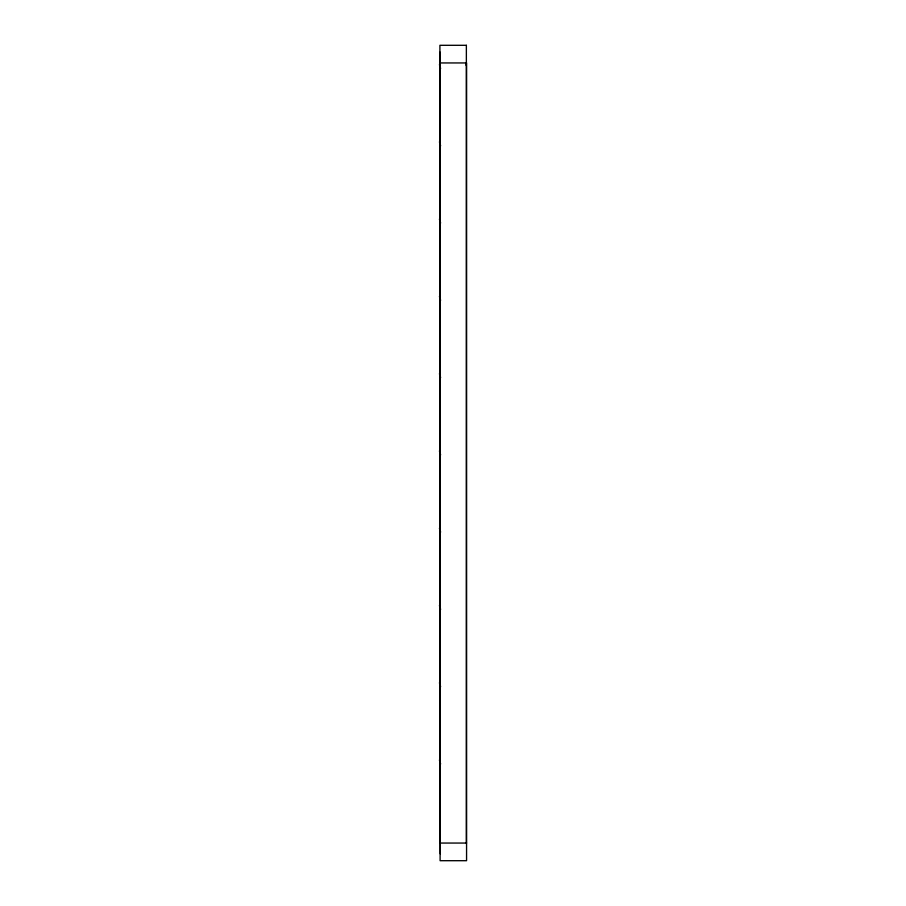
<?xml version="1.0" encoding="UTF-8"?>
<svg xmlns="http://www.w3.org/2000/svg" width="906" height="906" viewBox="0 0 906 906"><rect width="100%" height="100%" fill="white"/><g stroke="black" fill="none" stroke-linecap="round" stroke-linejoin="round"><path stroke-width="1.36" d="M440.293 64.519L439.433 64.666A299.025 299.025 0 0 1 440.61 68.471M440.293 141.789L439.433 141.936A299.025 299.025 0 0 1 440.61 145.741M440.293 219.059L439.433 219.218A299.025 299.025 0 0 1 440.61 223.012M440.293 296.33L439.433 296.489A299.025 299.025 0 0 1 440.61 300.282M440.293 373.6L439.433 373.759A299.025 299.025 0 0 1 440.61 377.553M440.293 450.871L439.433 451.029A299.025 299.025 0 0 1 440.61 454.823M440.293 528.141L439.433 528.3A299.025 299.025 0 0 1 440.61 532.094M440.293 605.412L439.433 605.57A299.025 299.025 0 0 1 440.61 609.376M440.293 682.682L439.433 682.841A299.025 299.025 0 0 1 440.61 686.646M440.293 759.953L439.433 760.111A299.025 299.025 0 0 1 440.61 763.917M466.375 45.3L439.908 45.3L439.92 843.056M439.92 62.944L466.567 62.944L466.567 860.7L440.112 860.7L440.112 52.14M440.112 843.056L466.567 843.056M466.364 45.3L466.364 843.056M466.171 62.944L466.171 65.391M440.293 843.056L440.293 853.86"/></g></svg>
